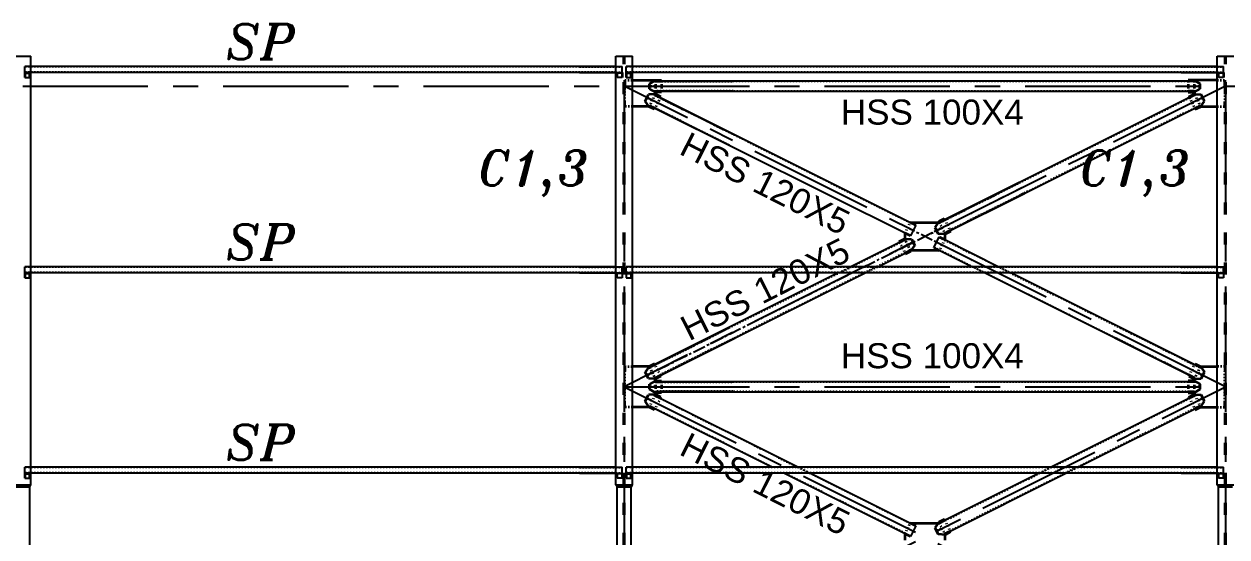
# Model space of a CAD drawing. Header units: inches. Extents: x -15 to 1885144, y -42615 to 866270.
# Drawn here: x 1685010 to 1697010, y -30937 to -25816 of the extents above; entities that cross this region are included whole.
import ezdxf

# ---------------------------------------------------------------- set-up
doc = ezdxf.new("R2010")
doc.units = ezdxf.units.IN
doc.header["$LTSCALE"] = 100
doc.header["$MEASUREMENT"] = 0
for name, pattern in [('CENTER', [2, 1.25, -0.25, 0.25, -0.25]), ('dash line', [30, 12, -18]), ('PHANTOM2', [1.25, 0.625, -0.125, 0.125, -0.125, 0.125, -0.125])]:
    doc.linetypes.add(name, pattern=pattern)
for name, color, linetype in [('axis', 8, 'PHANTOM2'), ('bolt', 1, 'Continuous'), ('bracing', 6, 'Continuous'), ('layout', 7, 'Continuous'), ('purlins', 4, 'Continuous'), ('text', 3, 'Continuous')]:
    doc.layers.add(name, color=color, linetype=linetype)
doc.layers.add('gusset plate', color=1, linetype='Continuous', lineweight=35)
doc.layers.add('weld', color=2, linetype='Continuous', lineweight=35)
doc.styles.get("Standard").update_dxf_attribs({"font": 'arial.ttf'})
doc.styles.add('TEXT-3', font='ITALICT.shx', dxfattribs={"height": 350})
pattern_1 = [(45, (805036.16079, -89278.5283), (-0.088388347648, 0.088388347648), [])]
pattern_2 = [(45, (805036.16079, -87278.5283), (-0.088388347648, 0.088388347648), [])]
pattern_3 = [(45, (811036.16079, -91278.5283), (-0.088388347648, 0.088388347648), [])]
pattern_4 = [(45, (811036.16079, -87278.5283), (-0.088388347648, 0.088388347648), [])]
pattern_5 = [(45, (817036.16079, -87278.5283), (-0.088388347648, 0.088388347648), [])]

# ---------------------------------------------------------------- blocks, each defined once
blk = doc.blocks.new('*U1041')
at = {"layer": 'text', "linetype": 'Continuous', "style": 'TEXT-3'}
for s, p in [('C1,3', (-617, 5050)), ('C1,2', (-617, 407)), ('C1,1', (-617, -5334))]:
    blk.add_text(s, height=350, dxfattribs=at).set_placement(p)
blk = doc.blocks.new('*U1042')
at = {"layer": 'text', "color": 0, "linetype": 'ByBlock', "lineweight": -2, "transparency": 16777216}
for p in [(48000, 0), (54000, 0)]:
    blk.add_blockref('*U1041', p, dxfattribs=at)

msp = doc.modelspace()

# ---------------------------------------------------------------- hatches: boundary and pattern name
at = {"layer": 'bolt', "ltscale": 10}
h = msp.add_hatch(dxfattribs=at)
h.set_pattern_fill('ANSI31', color=256)
h.set_pattern_definition(pattern_2)
h.paths.add_polyline_path([(1685035.789, -26300.118), (1685045.789, -26300.118), (1685045.789, -26305.118), (1685035.789, -26305.118)])
h = msp.add_hatch(dxfattribs=at)
h.set_pattern_fill('ANSI31', color=256)
h.set_pattern_definition(pattern_2)
h.paths.add_polyline_path([(1685035.789, -26300.118), (1685045.789, -26300.118), (1685045.789, -26305.118), (1685035.789, -26305.118)])
h = msp.add_hatch(dxfattribs=at)
h.set_pattern_fill('ANSI31', color=256)
h.set_pattern_definition(pattern_4)
h.paths.add_polyline_path([(1690955.789, -26300.118), (1690945.789, -26300.118), (1690945.789, -26305.118), (1690955.789, -26305.118)])
h = msp.add_hatch(dxfattribs=at)
h.set_pattern_fill('ANSI31', color=256)
h.set_pattern_definition(pattern_4)
h.paths.add_polyline_path([(1690955.789, -26300.118), (1690945.789, -26300.118), (1690945.789, -26305.118), (1690955.789, -26305.118)])
h = msp.add_hatch(dxfattribs=at)
h.set_pattern_fill('ANSI31', color=256)
h.set_pattern_definition(pattern_4)
h.paths.add_polyline_path([(1691035.789, -26300.118), (1691045.789, -26300.118), (1691045.789, -26305.118), (1691035.789, -26305.118)])
h = msp.add_hatch(dxfattribs=at)
h.set_pattern_fill('ANSI31', color=256)
h.set_pattern_definition(pattern_4)
h.paths.add_polyline_path([(1691035.789, -26300.118), (1691045.789, -26300.118), (1691045.789, -26305.118), (1691035.789, -26305.118)])
h = msp.add_hatch(dxfattribs=at)
h.set_pattern_fill('ANSI31', color=256)
h.set_pattern_definition(pattern_5)
h.paths.add_polyline_path([(1696955.789, -26300.118), (1696945.789, -26300.118), (1696945.789, -26305.118), (1696955.789, -26305.118)])
h = msp.add_hatch(dxfattribs=at)
h.set_pattern_fill('ANSI31', color=256)
h.set_pattern_definition(pattern_5)
h.paths.add_polyline_path([(1696955.789, -26300.118), (1696945.789, -26300.118), (1696945.789, -26305.118), (1696955.789, -26305.118)])
h = msp.add_hatch(dxfattribs=at)
h.set_pattern_fill('ANSI31', color=256)
h.set_pattern_definition(pattern_1)
h.paths.add_polyline_path([(1685035.789, -28300.118), (1685045.789, -28300.118), (1685045.789, -28305.118), (1685035.789, -28305.118)])
h = msp.add_hatch(dxfattribs=at)
h.set_pattern_fill('ANSI31', color=256)
h.set_pattern_definition(pattern_1)
h.paths.add_polyline_path([(1685035.789, -28300.118), (1685045.789, -28300.118), (1685045.789, -28305.118), (1685035.789, -28305.118)])
h = msp.add_hatch(dxfattribs=at)
h.set_pattern_fill('ANSI31', color=256)
h.set_pattern_definition([(45, (805036.16079, -91278.5283), (-0.088388347648, 0.088388347648), [])])
h.paths.add_polyline_path([(1685035.789, -30300.118), (1685045.789, -30300.118), (1685045.789, -30305.118), (1685035.789, -30305.118)])
h = msp.add_hatch(dxfattribs=at)
h.set_pattern_fill('ANSI31', color=256)
h.set_pattern_definition(pattern_3)
h.paths.add_polyline_path([(1690955.789, -30300.118), (1690945.789, -30300.118), (1690945.789, -30305.118), (1690955.789, -30305.118)])
h = msp.add_hatch(dxfattribs=at)
h.set_pattern_fill('ANSI31', color=256)
h.set_pattern_definition(pattern_3)
h.paths.add_polyline_path([(1691035.789, -30300.118), (1691045.789, -30300.118), (1691045.789, -30305.118), (1691035.789, -30305.118)])
h = msp.add_hatch(dxfattribs=at)
h.set_pattern_fill('ANSI31', color=256)
h.set_pattern_definition([(45, (817036.16079, -91278.5283), (-0.088388347648, 0.088388347648), [])])
h.paths.add_polyline_path([(1696955.789, -30300.118), (1696945.789, -30300.118), (1696945.789, -30305.118), (1696955.789, -30305.118)])

# ---------------------------------------------------------------- linework, layer by layer
at = {"layer": 'axis', "linetype": 'CENTER', "ltscale": 10}
for p, q in [((1642995.789, -26436.72), (1708595.789, -26436.72)), ((1690995.789, -26436.72), (1690995.789, -39436.72)), ((1690995.789, -26436.72), (1696995.789, -26436.72)), ((1696995.789, -29436.72), (1690995.789, -26436.72)), ((1696995.789, -26436.72), (1690995.789, -29436.72)), ((1696995.789, -26436.72), (1696995.789, -39436.72)), ((1690995.789, -29436.72), (1696995.789, -29436.72)), ((1690995.789, -32436.72), (1696995.789, -29436.72)), ((1690995.789, -29436.72), (1696995.789, -32436.72))]:
    msp.add_line(p, q, dxfattribs=at)
at = {"layer": 'bolt', "ltscale": 10}
for p, q in [((1685035.789, -26305.118), (1685035.789, -26300.118)), ((1685035.789, -26305.118), (1685035.789, -26300.118)), ((1685045.789, -26305.118), (1685045.789, -26300.118)), ((1685045.789, -26305.118), (1685045.789, -26300.118)), ((1690945.789, -26305.118), (1690945.789, -26300.118)), ((1690945.789, -26305.118), (1690945.789, -26300.118)), ((1690955.789, -26305.118), (1690955.789, -26300.118)), ((1690955.789, -26305.118), (1690955.789, -26300.118)), ((1691035.789, -26305.118), (1691035.789, -26300.118)), ((1691035.789, -26305.118), (1691035.789, -26300.118)), ((1691045.789, -26305.118), (1691045.789, -26300.118)), ((1691045.789, -26305.118), (1691045.789, -26300.118)), ((1696945.789, -26305.118), (1696945.789, -26300.118)), ((1696945.789, -26305.118), (1696945.789, -26300.118)), ((1696955.789, -26305.118), (1696955.789, -26300.118)), ((1696955.789, -26305.118), (1696955.789, -26300.118)), ((1685035.789, -28305.118), (1685035.789, -28300.118)), ((1685035.789, -28305.118), (1685035.789, -28300.118)), ((1685045.789, -28305.118), (1685045.789, -28300.118)), ((1685045.789, -28305.118), (1685045.789, -28300.118)), ((1685035.789, -30305.118), (1685035.789, -30300.118)), ((1685045.789, -30305.118), (1685045.789, -30300.118)), ((1690945.789, -30305.118), (1690945.789, -30300.118)), ((1690955.789, -30305.118), (1690955.789, -30300.118)), ((1691035.789, -30305.118), (1691035.789, -30300.118)), ((1691045.789, -30305.118), (1691045.789, -30300.118)), ((1696945.789, -30305.118), (1696945.789, -30300.118)), ((1696955.789, -30305.118), (1696955.789, -30300.118))]:
    msp.add_line(p, q, dxfattribs=at)
for centre in [(1691264.439, -26436.72), (1691294.439, -26436.72), (1696697.139, -26436.72), (1696727.139, -26436.72), (1691236.537, -26557.094), (1691263.369, -26570.511), (1696728.208, -26570.511), (1696755.041, -26557.094), (1694126.537, -27871.347), (1694153.369, -27857.93), (1693838.208, -28015.511), (1693865.041, -28002.094), (1691236.537, -29316.347), (1691263.369, -29302.93), (1696728.208, -29302.93), (1696755.041, -29316.347), (1691264.439, -29436.72), (1691294.439, -29436.72), (1696697.139, -29436.72), (1696727.139, -29436.72), (1691236.537, -29557.094), (1691263.369, -29570.511), (1696728.208, -29570.511), (1696755.041, -29557.094), (1694126.537, -30871.347), (1694153.369, -30857.93)]:
    msp.add_circle(centre, 5, dxfattribs=at)
at = {"layer": 'bracing', "ltscale": 10}
for p, q in [((1691309.439, -26386.72), (1692085.051, -26386.72)), ((1696682.139, -26386.72), (1691369.439, -26386.72)), ((1692085.051, -26486.72), (1691309.439, -26486.72)), ((1691369.439, -26486.72), (1696682.139, -26486.72)), ((1692047.412, -27029.614), (1691249.953, -26630.884)), ((1691303.619, -26523.553), (1692101.077, -26922.283)), ((1691357.284, -26550.386), (1693905.29, -27824.389)), ((1696687.959, -26523.553), (1694193.619, -27770.724)), ((1694247.284, -27878.055), (1696741.625, -26630.884)), ((1693851.625, -27931.72), (1691303.619, -26657.717)), ((1694937.412, -27398.827), (1694139.953, -27797.556)), ((1694193.619, -27904.888), (1694991.077, -27506.158)), ((1693905.29, -27824.389), (1693851.625, -27931.72)), ((1694086.287, -28049.052), (1694139.953, -27941.72)), ((1693744.294, -27995.386), (1693250.83, -28242.118)), ((1694472.42, -28242.118), (1694139.953, -28075.884)), ((1694193.619, -27968.553), (1694740.748, -28242.118)), ((1693519.158, -28242.118), (1693797.959, -28102.717)), ((1693138.83, -28298.118), (1691303.619, -29215.724)), ((1691357.284, -29323.055), (1693407.158, -28298.118)), ((1696634.294, -29323.055), (1694584.42, -28298.118)), ((1694852.748, -28298.118), (1696687.959, -29215.724)), ((1692047.412, -28843.827), (1691249.953, -29242.556)), ((1695944.166, -28843.827), (1696741.625, -29242.556)), ((1691303.619, -29349.888), (1692101.077, -28951.158)), ((1696687.959, -29349.888), (1695890.5, -28951.158)), ((1691309.439, -29386.72), (1692085.051, -29386.72)), ((1696682.139, -29386.72), (1691369.439, -29386.72)), ((1692085.051, -29486.72), (1691309.439, -29486.72)), ((1691369.439, -29486.72), (1696682.139, -29486.72)), ((1692468.42, -30240.118), (1691249.953, -29630.884)), ((1691303.619, -29523.553), (1692736.748, -30240.118)), ((1696687.959, -29523.553), (1695254.83, -30240.118)), ((1695523.158, -30240.118), (1696741.625, -29630.884)), ((1693851.625, -30931.72), (1692588.42, -30300.118)), ((1692856.748, -30300.118), (1693905.29, -30824.389)), ((1695134.83, -30300.118), (1694139.953, -30797.556)), ((1694193.619, -30904.888), (1695403.158, -30300.118)), ((1693905.29, -30824.389), (1693851.625, -30931.72))]:
    msp.add_line(p, q, dxfattribs=at)
at = {"layer": 'bracing', "linetype": 'dash line', "ltscale": 0.01}
for p, q in [((1691309.439, -26390.72), (1692085.051, -26390.72)), ((1696682.139, -26390.72), (1691369.439, -26390.72)), ((1692085.051, -26482.72), (1691309.439, -26482.72)), ((1691369.439, -26482.72), (1696682.139, -26482.72)), ((1691252.189, -26626.412), (1692049.648, -27025.142)), ((1691301.383, -26528.025), (1692098.841, -26926.755)), ((1693903.054, -27828.861), (1691355.048, -26554.858)), ((1696690.195, -26528.025), (1694195.855, -27775.196)), ((1696739.389, -26626.412), (1694245.048, -27873.583)), ((1694142.189, -27802.028), (1694939.648, -27403.299)), ((1694191.383, -27900.415), (1694988.841, -27501.686)), ((1694139.953, -27797.556), (1694193.619, -27904.888)), ((1694137.717, -27946.193), (1694729.568, -28242.118)), ((1693800.195, -27973.025), (1693262.01, -28242.118)), ((1693849.389, -28071.412), (1693507.978, -28242.118)), ((1693851.625, -28075.884), (1693797.959, -27968.553)), ((1694088.523, -28044.58), (1694483.6, -28242.118)), ((1693150.01, -28298.118), (1691305.855, -29220.196)), ((1693395.978, -28298.118), (1691355.048, -29318.583)), ((1693138.83, -28298.118), (1693250.83, -28242.118)), ((1693150.01, -28298.118), (1693262.01, -28242.118)), ((1693507.978, -28242.118), (1693391.978, -28300.118)), ((1693407.158, -28298.118), (1693519.158, -28242.118)), ((1694584.42, -28298.118), (1694472.42, -28242.118)), ((1694483.6, -28242.118), (1694595.6, -28298.118)), ((1694595.6, -28298.118), (1696636.53, -29318.583)), ((1694841.568, -28298.118), (1694729.568, -28242.118)), ((1694740.748, -28242.118), (1694852.748, -28298.118)), ((1694841.568, -28298.118), (1696685.723, -29220.196)), ((1691252.189, -29247.028), (1692049.648, -28848.299)), ((1696739.389, -29247.028), (1695941.93, -28848.299)), ((1691301.383, -29345.415), (1692098.841, -28946.686)), ((1696690.195, -29345.415), (1695892.736, -28946.686)), ((1691309.439, -29390.72), (1692085.051, -29390.72)), ((1696682.139, -29390.72), (1691369.439, -29390.72)), ((1692085.051, -29482.72), (1691309.439, -29482.72)), ((1691369.439, -29482.72), (1696682.139, -29482.72)), ((1691252.189, -29626.412), (1692479.6, -30240.118)), ((1691301.383, -29528.025), (1692725.568, -30240.118)), ((1696690.195, -29528.025), (1695266.01, -30240.118)), ((1696739.389, -29626.412), (1695511.978, -30240.118)), ((1695403.158, -30300.118), (1695527.657, -30237.868)), ((1693853.861, -30927.248), (1692599.6, -30300.118)), ((1692845.568, -30300.118), (1692725.568, -30240.118)), ((1692845.568, -30300.118), (1692725.568, -30240.118)), ((1692856.748, -30300.118), (1692736.748, -30240.118)), ((1692856.748, -30300.118), (1692736.748, -30240.118)), ((1693903.054, -30828.861), (1692845.568, -30300.118)), ((1694142.189, -30802.028), (1695146.01, -30300.118)), ((1694191.383, -30900.415), (1695391.978, -30300.118)), ((1695134.83, -30298.118), (1695254.83, -30240.118)), ((1695146.01, -30300.118), (1695266.01, -30240.118)), ((1695267.994, -30298.118), (1695384.994, -30242.118)), ((1695391.978, -30300.118), (1695511.978, -30240.118)), ((1694139.953, -30797.556), (1694193.619, -30904.888))]:
    msp.add_line(p, q, dxfattribs=at)
at = {"layer": 'bracing', "linetype": 'CENTER'}
for p, q in [((1694964.245, -27452.493), (1693939.454, -27964.888)), ((1693384.994, -28242.118), (1694149.271, -27859.979)), ((1694606.584, -28242.118), (1693842.307, -27859.979)), ((1691330.451, -29269.389), (1693272.994, -28298.118))]:
    msp.add_line(p, q, dxfattribs=at)
at = {"layer": 'gusset plate', "ltscale": 10}
for p, q in [((1691003.289, -26440.47), (1691003.289, -26376.72)), ((1691078.289, -26376.72), (1691309.439, -26376.72)), ((1691309.439, -26376.72), (1691249.439, -26411.361)), ((1691309.439, -26386.72), (1691309.439, -26376.72)), ((1691309.439, -26376.72), (1691369.439, -26376.72)), ((1691369.439, -26376.72), (1691369.439, -26386.72)), ((1696682.139, -26376.72), (1696622.139, -26376.72)), ((1696622.139, -26376.72), (1696622.139, -26386.72)), ((1696682.139, -26386.72), (1696682.139, -26376.72)), ((1696913.289, -26376.72), (1696682.139, -26376.72)), ((1696682.139, -26376.72), (1696742.139, -26411.361)), ((1696988.289, -26440.47), (1696988.289, -26376.72)), ((1691204.733, -26587.376), (1691239.314, -26518.213)), ((1691308.091, -26514.609), (1691239.314, -26518.213)), ((1691249.439, -26462.079), (1691249.439, -26411.361)), ((1691309.439, -26496.72), (1691249.439, -26462.079)), ((1691309.439, -26486.72), (1691303.619, -26523.553)), ((1691361.756, -26541.442), (1691308.091, -26514.609)), ((1691369.439, -26496.72), (1691309.439, -26496.72)), ((1691369.439, -26486.72), (1691369.439, -26496.72)), ((1696622.139, -26486.72), (1696622.139, -26496.72)), ((1696622.139, -26496.72), (1696682.139, -26496.72)), ((1696629.821, -26541.442), (1696683.487, -26514.609)), ((1696682.139, -26496.72), (1696742.139, -26462.079)), ((1696682.139, -26486.72), (1696687.959, -26523.553)), ((1696683.487, -26514.609), (1696752.264, -26518.213)), ((1696742.139, -26462.079), (1696742.139, -26411.361)), ((1696786.845, -26587.376), (1696752.264, -26518.213)), ((1691245.481, -26639.829), (1691078.289, -26639.829)), ((1691244.405, -26641.98), (1691204.733, -26587.376)), ((1691249.953, -26630.884), (1691245.481, -26639.829)), ((1691357.284, -26550.386), (1691361.756, -26541.442)), ((1696634.294, -26550.386), (1696629.821, -26541.442)), ((1696741.625, -26630.884), (1696746.097, -26639.829)), ((1696746.097, -26639.829), (1696913.289, -26639.829)), ((1696747.173, -26641.98), (1696786.845, -26587.376)), ((1691299.146, -26666.662), (1691244.405, -26641.98)), ((1691303.619, -26657.717), (1691299.146, -26666.662)), ((1696687.959, -26657.717), (1696692.431, -26666.662)), ((1696692.431, -26666.662), (1696747.173, -26641.98)), ((1693851.625, -27797.556), (1694139.953, -27797.556)), ((1694135.481, -27788.612), (1694097.037, -27845.888)), ((1694189.146, -27761.779), (1694135.481, -27788.612)), ((1694193.619, -27770.724), (1694189.146, -27761.779)), ((1693739.821, -27986.442), (1693793.487, -27959.609)), ((1693793.487, -27959.609), (1693862.374, -27963.219)), ((1693797.959, -27968.553), (1693797.959, -27904.888)), ((1694097.037, -27845.888), (1694129.204, -27910.222)), ((1694198.091, -27913.832), (1694129.204, -27910.222)), ((1694193.619, -27904.888), (1694193.619, -27968.553)), ((1694251.756, -27886.999), (1694198.091, -27913.832)), ((1694247.284, -27878.055), (1694251.756, -27886.999)), ((1693744.294, -27995.386), (1693739.821, -27986.442)), ((1694139.953, -28075.884), (1693851.625, -28075.884)), ((1693856.097, -28084.829), (1693894.541, -28027.553)), ((1693862.374, -27963.219), (1693894.541, -28027.553)), ((1693797.959, -28102.717), (1693802.431, -28111.662)), ((1693802.431, -28111.662), (1693856.097, -28084.829)), ((1691245.481, -29233.612), (1691078.289, -29233.612)), ((1691245.481, -29233.612), (1691207.037, -29290.888)), ((1691299.146, -29206.779), (1691245.481, -29233.612)), ((1691249.953, -29242.556), (1691245.481, -29233.612)), ((1691303.619, -29215.724), (1691299.146, -29206.779)), ((1696687.959, -29215.724), (1696692.431, -29206.779)), ((1696692.431, -29206.779), (1696746.097, -29233.612)), ((1696741.625, -29242.556), (1696746.097, -29233.612)), ((1696746.097, -29233.612), (1696913.289, -29233.612)), ((1696746.097, -29233.612), (1696784.541, -29290.888)), ((1691239.204, -29355.222), (1691207.037, -29290.888)), ((1691308.091, -29358.832), (1691239.204, -29355.222)), ((1691309.439, -29376.72), (1691249.439, -29411.361)), ((1691309.439, -29386.72), (1691303.619, -29349.888)), ((1691361.756, -29331.999), (1691308.091, -29358.832)), ((1691309.439, -29376.72), (1691369.439, -29376.72)), ((1691357.284, -29323.055), (1691361.756, -29331.999)), ((1691369.439, -29376.72), (1691369.439, -29386.72)), ((1696682.139, -29376.72), (1696622.139, -29376.72)), ((1696622.139, -29376.72), (1696622.139, -29386.72)), ((1696634.294, -29323.055), (1696629.821, -29331.999)), ((1696629.821, -29331.999), (1696683.487, -29358.832)), ((1696682.139, -29386.72), (1696687.959, -29349.888)), ((1696682.139, -29376.72), (1696742.139, -29411.361)), ((1696683.487, -29358.832), (1696752.374, -29355.222)), ((1696752.374, -29355.222), (1696784.541, -29290.888)), ((1691003.289, -29432.97), (1691003.289, -29440.47)), ((1691207.037, -29582.553), (1691239.204, -29518.219)), ((1691308.091, -29514.609), (1691239.204, -29518.219)), ((1691249.439, -29462.079), (1691249.439, -29411.361)), ((1691309.439, -29496.72), (1691249.439, -29462.079)), ((1691309.439, -29486.72), (1691303.619, -29523.553)), ((1691361.756, -29541.442), (1691308.091, -29514.609)), ((1691369.439, -29496.72), (1691309.439, -29496.72)), ((1691369.439, -29486.72), (1691369.439, -29496.72)), ((1696622.139, -29486.72), (1696622.139, -29496.72)), ((1696622.139, -29496.72), (1696682.139, -29496.72)), ((1696629.821, -29541.442), (1696683.487, -29514.609)), ((1696682.139, -29496.72), (1696742.139, -29462.079)), ((1696682.139, -29486.72), (1696687.959, -29523.553)), ((1696683.487, -29514.609), (1696752.374, -29518.219)), ((1696742.139, -29462.079), (1696742.139, -29411.361)), ((1696784.541, -29582.553), (1696752.374, -29518.219)), ((1696988.289, -29432.97), (1696988.289, -29440.47)), ((1691245.481, -29639.829), (1691078.289, -29639.829)), ((1691245.481, -29639.829), (1691207.037, -29582.553)), ((1691249.953, -29630.884), (1691245.481, -29639.829)), ((1691299.146, -29666.662), (1691245.481, -29639.829)), ((1691357.284, -29550.386), (1691361.756, -29541.442)), ((1696634.294, -29550.386), (1696629.821, -29541.442)), ((1696692.431, -29666.662), (1696746.097, -29639.829)), ((1696741.625, -29630.884), (1696746.097, -29639.829)), ((1696746.097, -29639.829), (1696784.541, -29582.553)), ((1696746.097, -29639.829), (1696913.289, -29639.829)), ((1691303.619, -29657.717), (1691299.146, -29666.662)), ((1696687.959, -29657.717), (1696692.431, -29666.662)), ((1693851.625, -30797.556), (1694139.953, -30797.556)), ((1694135.481, -30788.612), (1694097.037, -30845.888)), ((1694189.146, -30761.779), (1694135.481, -30788.612)), ((1694193.619, -30770.724), (1694189.146, -30761.779)), ((1693797.959, -30968.553), (1693797.959, -30904.888)), ((1694097.037, -30845.888), (1694129.204, -30910.222)), ((1694198.091, -30913.832), (1694129.204, -30910.222)), ((1694193.619, -30904.888), (1694193.619, -30968.553)), ((1694251.756, -30886.999), (1694198.091, -30913.832)), ((1694247.284, -30878.055), (1694251.756, -30886.999))]:
    msp.add_line(p, q, dxfattribs=at)
at = {"layer": 'gusset plate', "linetype": 'dash line', "ltscale": 0.01}
for p, q in [((1691003.289, -26376.72), (1691078.289, -26376.72)), ((1691309.439, -26386.72), (1691309.439, -26486.72)), ((1691369.439, -26386.72), (1691369.439, -26486.72)), ((1696622.139, -26386.72), (1696622.139, -26486.72)), ((1696682.139, -26386.72), (1696682.139, -26486.72)), ((1696913.289, -26376.72), (1696988.289, -26376.72)), ((1691003.289, -26589.829), (1691003.289, -26426.72)), ((1696988.289, -26440.47), (1696988.289, -26589.829)), ((1691078.289, -26639.829), (1691003.289, -26639.829)), ((1691303.619, -26523.553), (1691249.953, -26630.884)), ((1691357.284, -26550.386), (1691303.619, -26657.717)), ((1696634.294, -26550.386), (1696687.959, -26657.717)), ((1696687.959, -26523.553), (1696741.625, -26630.884)), ((1696913.289, -26639.829), (1696988.289, -26639.829)), ((1693797.959, -27904.888), (1693851.625, -27797.556)), ((1694139.953, -27797.556), (1694193.619, -27904.888)), ((1694193.619, -27770.724), (1694247.284, -27878.055)), ((1693744.294, -27995.386), (1693797.959, -28102.717)), ((1693851.625, -28075.884), (1693797.959, -27968.553)), ((1694193.619, -27968.553), (1694139.953, -28075.884)), ((1691003.289, -29233.612), (1691078.289, -29233.612)), ((1691249.953, -29242.556), (1691303.619, -29349.888)), ((1691357.284, -29323.055), (1691303.619, -29215.724)), ((1696634.294, -29323.055), (1696687.959, -29215.724)), ((1696741.625, -29242.556), (1696687.959, -29349.888)), ((1696988.289, -29233.612), (1696913.289, -29233.612)), ((1691003.289, -29589.829), (1691003.289, -29283.612)), ((1691309.439, -29386.72), (1691309.439, -29486.72)), ((1691369.439, -29386.72), (1691369.439, -29486.72)), ((1696622.139, -29386.72), (1696622.139, -29486.72)), ((1696682.139, -29386.72), (1696682.139, -29486.72)), ((1696988.289, -29589.829), (1696988.289, -29283.612)), ((1691078.289, -29639.829), (1691003.289, -29639.829)), ((1691303.619, -29523.553), (1691249.953, -29630.884)), ((1691357.284, -29550.386), (1691303.619, -29657.717)), ((1696634.294, -29550.386), (1696687.959, -29657.717)), ((1696687.959, -29523.553), (1696741.625, -29630.884)), ((1696913.289, -29639.829), (1696988.289, -29639.829)), ((1693797.959, -30904.888), (1693851.625, -30797.556)), ((1694139.953, -30797.556), (1694193.619, -30904.888)), ((1694193.619, -30770.724), (1694247.284, -30878.055))]:
    msp.add_line(p, q, dxfattribs=at)
at = {"layer": 'layout', "ltscale": 0.01}
for p, q in [((1684913.289, -26136.72), (1685078.289, -26136.72)), ((1685078.289, -30415.07), (1685078.289, -26136.72)), ((1690913.289, -30415.07), (1690913.289, -26136.72)), ((1690913.289, -26136.72), (1691078.289, -26136.72)), ((1691078.289, -30415.07), (1691078.289, -26136.72)), ((1696913.289, -30415.07), (1696913.289, -26136.72)), ((1696913.289, -26136.72), (1697078.289, -26136.72)), ((1684913.289, -30415.07), (1685078.289, -30415.07)), ((1684925.789, -30436.72), (1685065.789, -30436.72)), ((1684925.789, -30436.72), (1685065.789, -30436.72)), ((1685065.789, -30436.72), (1685078.289, -30415.07)), ((1685065.789, -35350.118), (1685065.789, -30436.72)), ((1690925.789, -30436.72), (1690913.289, -30415.07)), ((1690913.289, -30415.07), (1691078.289, -30415.07)), ((1690925.789, -35350.118), (1690925.789, -30436.72)), ((1690925.789, -30436.72), (1691065.789, -30436.72)), ((1690925.789, -30436.72), (1691065.789, -30436.72)), ((1691065.789, -30436.72), (1691078.289, -30415.07)), ((1691065.789, -35350.118), (1691065.789, -30436.72)), ((1696925.789, -30436.72), (1696913.289, -30415.07)), ((1696913.289, -30415.07), (1697078.289, -30415.07)), ((1696925.789, -35350.118), (1696925.789, -30436.72)), ((1696925.789, -30436.72), (1697065.789, -30436.72)), ((1696925.789, -30436.72), (1697065.789, -30436.72))]:
    msp.add_line(p, q, dxfattribs=at)
at = {"layer": 'layout', "linetype": 'dash line', "ltscale": 0.1}
for p, q in [((1690988.289, -39416.72), (1690988.289, -26136.72)), ((1691003.289, -39416.72), (1691003.289, -26136.72)), ((1696988.289, -39416.72), (1696988.289, -26136.72)), ((1697003.289, -39416.72), (1697003.289, -26136.72))]:
    msp.add_line(p, q, dxfattribs=at)
at = {"layer": 'purlins', "ltscale": 10}
for p, q in [((1690913.289, -26240.118), (1685015.789, -26240.118)), ((1685015.789, -26300.118), (1685015.789, -26240.118)), ((1690913.289, -26240.118), (1685015.789, -26240.118)), ((1685015.789, -26300.118), (1685015.789, -26240.118)), ((1690551.836, -26240.118), (1690975.789, -26240.118)), ((1690551.836, -26240.118), (1690975.789, -26240.118)), ((1690975.789, -26300.118), (1690975.789, -26240.118)), ((1690975.789, -26300.118), (1690975.789, -26240.118)), ((1696913.289, -26240.118), (1691015.789, -26240.118)), ((1691015.789, -26300.118), (1691015.789, -26240.118)), ((1696913.289, -26240.118), (1691015.789, -26240.118)), ((1691015.789, -26300.118), (1691015.789, -26240.118)), ((1696551.836, -26240.118), (1696975.789, -26240.118)), ((1696551.836, -26240.118), (1696975.789, -26240.118)), ((1696975.789, -26300.118), (1696975.789, -26240.118)), ((1696975.789, -26300.118), (1696975.789, -26240.118)), ((1690913.289, -26300.118), (1685015.789, -26300.118)), ((1685065.789, -26300.118), (1685015.789, -26300.118)), ((1685015.789, -26300.118), (1685015.789, -26305.118)), ((1690913.289, -26300.118), (1685015.789, -26300.118)), ((1685065.789, -26300.118), (1685015.789, -26300.118)), ((1685015.789, -26300.118), (1685015.789, -26305.118)), ((1685015.789, -26305.118), (1685065.789, -26305.118)), ((1685015.789, -26305.118), (1685015.789, -26350.118)), ((1685015.789, -26305.118), (1685065.789, -26305.118)), ((1685015.789, -26305.118), (1685015.789, -26350.118)), ((1685015.789, -26350.118), (1685065.789, -26350.118)), ((1685015.789, -26350.118), (1685065.789, -26350.118)), ((1685065.789, -26305.118), (1685065.789, -26300.118)), ((1685065.789, -26305.118), (1685065.789, -26300.118)), ((1685065.789, -26350.118), (1685065.789, -26305.118)), ((1685065.789, -26350.118), (1685065.789, -26305.118)), ((1690551.836, -26300.118), (1690975.789, -26300.118)), ((1690551.836, -26300.118), (1690975.789, -26300.118)), ((1690925.789, -26300.118), (1690975.789, -26300.118)), ((1690925.789, -26305.118), (1690925.789, -26300.118)), ((1690925.789, -26300.118), (1690975.789, -26300.118)), ((1690925.789, -26305.118), (1690925.789, -26300.118)), ((1690975.789, -26305.118), (1690925.789, -26305.118)), ((1690925.789, -26350.118), (1690925.789, -26305.118)), ((1690975.789, -26305.118), (1690925.789, -26305.118)), ((1690925.789, -26350.118), (1690925.789, -26305.118)), ((1690975.789, -26350.118), (1690925.789, -26350.118)), ((1690975.789, -26350.118), (1690925.789, -26350.118)), ((1690975.789, -26300.118), (1690975.789, -26305.118)), ((1690975.789, -26300.118), (1690975.789, -26305.118)), ((1690975.789, -26305.118), (1690975.789, -26350.118)), ((1690975.789, -26305.118), (1690975.789, -26350.118)), ((1696913.289, -26300.118), (1691015.789, -26300.118)), ((1691065.789, -26300.118), (1691015.789, -26300.118)), ((1691015.789, -26300.118), (1691015.789, -26305.118)), ((1696913.289, -26300.118), (1691015.789, -26300.118)), ((1691065.789, -26300.118), (1691015.789, -26300.118)), ((1691015.789, -26300.118), (1691015.789, -26305.118)), ((1691015.789, -26305.118), (1691065.789, -26305.118)), ((1691015.789, -26305.118), (1691015.789, -26350.118)), ((1691015.789, -26305.118), (1691065.789, -26305.118)), ((1691015.789, -26305.118), (1691015.789, -26350.118)), ((1691015.789, -26350.118), (1691065.789, -26350.118)), ((1691015.789, -26350.118), (1691065.789, -26350.118)), ((1691065.789, -26305.118), (1691065.789, -26300.118)), ((1691065.789, -26305.118), (1691065.789, -26300.118)), ((1691065.789, -26350.118), (1691065.789, -26305.118)), ((1691065.789, -26350.118), (1691065.789, -26305.118)), ((1696551.836, -26300.118), (1696975.789, -26300.118)), ((1696551.836, -26300.118), (1696975.789, -26300.118)), ((1696925.789, -26300.118), (1696975.789, -26300.118)), ((1696925.789, -26305.118), (1696925.789, -26300.118)), ((1696925.789, -26300.118), (1696975.789, -26300.118)), ((1696925.789, -26305.118), (1696925.789, -26300.118)), ((1696975.789, -26305.118), (1696925.789, -26305.118)), ((1696925.789, -26350.118), (1696925.789, -26305.118)), ((1696975.789, -26305.118), (1696925.789, -26305.118)), ((1696925.789, -26350.118), (1696925.789, -26305.118)), ((1696975.789, -26350.118), (1696925.789, -26350.118)), ((1696975.789, -26350.118), (1696925.789, -26350.118)), ((1696975.789, -26300.118), (1696975.789, -26305.118)), ((1696975.789, -26300.118), (1696975.789, -26305.118)), ((1696975.789, -26305.118), (1696975.789, -26350.118)), ((1696975.789, -26305.118), (1696975.789, -26350.118)), ((1690913.289, -28240.118), (1685015.789, -28240.118)), ((1685015.789, -28300.118), (1685015.789, -28240.118)), ((1690913.289, -28240.118), (1685015.789, -28240.118)), ((1685015.789, -28300.118), (1685015.789, -28240.118)), ((1690913.289, -28300.118), (1685015.789, -28300.118)), ((1685065.789, -28300.118), (1685015.789, -28300.118)), ((1685015.789, -28300.118), (1685015.789, -28305.118)), ((1690913.289, -28300.118), (1685015.789, -28300.118)), ((1685065.789, -28300.118), (1685015.789, -28300.118)), ((1685015.789, -28300.118), (1685015.789, -28305.118)), ((1685015.789, -28305.118), (1685065.789, -28305.118)), ((1685015.789, -28305.118), (1685015.789, -28350.118)), ((1685015.789, -28305.118), (1685065.789, -28305.118)), ((1685015.789, -28305.118), (1685015.789, -28350.118)), ((1685065.789, -28305.118), (1685065.789, -28300.118)), ((1685065.789, -28305.118), (1685065.789, -28300.118)), ((1685065.789, -28350.118), (1685065.789, -28305.118)), ((1685065.789, -28350.118), (1685065.789, -28305.118)), ((1690551.836, -28240.118), (1690975.789, -28240.118)), ((1690551.836, -28240.118), (1690975.789, -28240.118)), ((1690551.836, -28300.118), (1690975.789, -28300.118)), ((1690551.836, -28300.118), (1690975.789, -28300.118)), ((1690925.789, -28300.118), (1690975.789, -28300.118)), ((1690925.789, -28305.118), (1690925.789, -28300.118)), ((1690925.789, -28300.118), (1690975.789, -28300.118)), ((1690925.789, -28305.118), (1690925.789, -28300.118)), ((1690975.789, -28305.118), (1690925.789, -28305.118)), ((1690925.789, -28350.118), (1690925.789, -28305.118)), ((1690975.789, -28305.118), (1690925.789, -28305.118)), ((1690925.789, -28350.118), (1690925.789, -28305.118)), ((1690975.789, -28300.118), (1690975.789, -28240.118)), ((1690975.789, -28300.118), (1690975.789, -28240.118)), ((1690975.789, -28300.118), (1690975.789, -28305.118)), ((1690975.789, -28300.118), (1690975.789, -28305.118)), ((1690975.789, -28305.118), (1690975.789, -28350.118)), ((1690975.789, -28305.118), (1690975.789, -28350.118)), ((1696913.289, -28240.118), (1691015.789, -28240.118)), ((1691015.789, -28300.118), (1691015.789, -28240.118)), ((1696913.289, -28240.118), (1691015.789, -28240.118)), ((1691015.789, -28300.118), (1691015.789, -28240.118)), ((1696913.289, -28300.118), (1691015.789, -28300.118)), ((1691065.789, -28300.118), (1691015.789, -28300.118)), ((1691015.789, -28300.118), (1691015.789, -28305.118)), ((1696913.289, -28300.118), (1691015.789, -28300.118)), ((1691065.789, -28300.118), (1691015.789, -28300.118)), ((1691015.789, -28300.118), (1691015.789, -28305.118)), ((1691015.789, -28305.118), (1691065.789, -28305.118)), ((1691015.789, -28305.118), (1691015.789, -28350.118)), ((1691015.789, -28305.118), (1691065.789, -28305.118)), ((1691015.789, -28305.118), (1691015.789, -28350.118)), ((1691065.789, -28305.118), (1691065.789, -28300.118)), ((1691065.789, -28305.118), (1691065.789, -28300.118)), ((1691065.789, -28350.118), (1691065.789, -28305.118)), ((1691065.789, -28350.118), (1691065.789, -28305.118)), ((1696551.836, -28240.118), (1696975.789, -28240.118)), ((1696551.836, -28240.118), (1696975.789, -28240.118)), ((1696551.836, -28300.118), (1696975.789, -28300.118)), ((1696551.836, -28300.118), (1696975.789, -28300.118)), ((1696925.789, -28300.118), (1696975.789, -28300.118)), ((1696925.789, -28305.118), (1696925.789, -28300.118)), ((1696925.789, -28300.118), (1696975.789, -28300.118)), ((1696925.789, -28305.118), (1696925.789, -28300.118)), ((1696975.789, -28305.118), (1696925.789, -28305.118)), ((1696925.789, -28350.118), (1696925.789, -28305.118)), ((1696975.789, -28305.118), (1696925.789, -28305.118)), ((1696925.789, -28350.118), (1696925.789, -28305.118)), ((1696975.789, -28300.118), (1696975.789, -28240.118)), ((1696975.789, -28300.118), (1696975.789, -28240.118)), ((1696975.789, -28300.118), (1696975.789, -28305.118)), ((1696975.789, -28300.118), (1696975.789, -28305.118)), ((1696975.789, -28305.118), (1696975.789, -28350.118)), ((1696975.789, -28305.118), (1696975.789, -28350.118)), ((1685015.789, -28350.118), (1685065.789, -28350.118)), ((1685015.789, -28350.118), (1685065.789, -28350.118)), ((1690975.789, -28350.118), (1690925.789, -28350.118)), ((1690975.789, -28350.118), (1690925.789, -28350.118)), ((1691015.789, -28350.118), (1691065.789, -28350.118)), ((1691015.789, -28350.118), (1691065.789, -28350.118)), ((1696975.789, -28350.118), (1696925.789, -28350.118)), ((1696975.789, -28350.118), (1696925.789, -28350.118)), ((1690913.289, -30240.118), (1685015.789, -30240.118)), ((1685015.789, -30300.118), (1685015.789, -30240.118)), ((1690913.289, -30300.118), (1685015.789, -30300.118)), ((1685065.789, -30300.118), (1685015.789, -30300.118)), ((1685015.789, -30300.118), (1685015.789, -30305.118)), ((1685015.789, -30305.118), (1685065.789, -30305.118)), ((1685015.789, -30305.118), (1685015.789, -30350.118)), ((1685015.789, -30350.118), (1685065.789, -30350.118)), ((1685065.789, -30305.118), (1685065.789, -30300.118)), ((1685065.789, -30350.118), (1685065.789, -30305.118)), ((1690551.836, -30240.118), (1690975.789, -30240.118)), ((1690551.836, -30300.118), (1690975.789, -30300.118)), ((1690925.789, -30300.118), (1690975.789, -30300.118)), ((1690925.789, -30305.118), (1690925.789, -30300.118)), ((1690975.789, -30305.118), (1690925.789, -30305.118)), ((1690925.789, -30350.118), (1690925.789, -30305.118)), ((1690975.789, -30350.118), (1690925.789, -30350.118)), ((1690975.789, -30300.118), (1690975.789, -30240.118)), ((1690975.789, -30300.118), (1690975.789, -30305.118)), ((1690975.789, -30305.118), (1690975.789, -30350.118)), ((1696913.289, -30240.118), (1691015.789, -30240.118)), ((1691015.789, -30300.118), (1691015.789, -30240.118)), ((1696913.289, -30300.118), (1691015.789, -30300.118)), ((1691065.789, -30300.118), (1691015.789, -30300.118)), ((1691015.789, -30300.118), (1691015.789, -30305.118)), ((1691015.789, -30305.118), (1691065.789, -30305.118)), ((1691015.789, -30305.118), (1691015.789, -30350.118)), ((1691015.789, -30350.118), (1691065.789, -30350.118)), ((1691065.789, -30305.118), (1691065.789, -30300.118)), ((1691065.789, -30350.118), (1691065.789, -30305.118)), ((1696551.836, -30240.118), (1696975.789, -30240.118)), ((1696551.836, -30300.118), (1696975.789, -30300.118)), ((1696925.789, -30300.118), (1696975.789, -30300.118)), ((1696925.789, -30305.118), (1696925.789, -30300.118)), ((1696975.789, -30305.118), (1696925.789, -30305.118)), ((1696925.789, -30350.118), (1696925.789, -30305.118)), ((1696975.789, -30350.118), (1696925.789, -30350.118)), ((1696975.789, -30300.118), (1696975.789, -30240.118)), ((1696975.789, -30300.118), (1696975.789, -30305.118)), ((1696975.789, -30305.118), (1696975.789, -30350.118))]:
    msp.add_line(p, q, dxfattribs=at)
at = {"layer": 'purlins', "linetype": 'dash line', "ltscale": 0.01}
for p, q in [((1690913.289, -26242.118), (1685015.789, -26242.118)), ((1690913.289, -26242.118), (1685015.789, -26242.118)), ((1690551.836, -26242.118), (1690975.789, -26242.118)), ((1690551.836, -26242.118), (1690975.789, -26242.118)), ((1696913.289, -26242.118), (1691015.789, -26242.118)), ((1696913.289, -26242.118), (1691015.789, -26242.118)), ((1696551.836, -26242.118), (1696975.789, -26242.118)), ((1696551.836, -26242.118), (1696975.789, -26242.118)), ((1690913.289, -26298.118), (1685015.789, -26298.118)), ((1690913.289, -26298.118), (1685015.789, -26298.118)), ((1690551.836, -26298.118), (1690975.789, -26298.118)), ((1690551.836, -26298.118), (1690975.789, -26298.118)), ((1696913.289, -26298.118), (1691015.789, -26298.118)), ((1696913.289, -26298.118), (1691015.789, -26298.118)), ((1696551.836, -26298.118), (1696975.789, -26298.118)), ((1696551.836, -26298.118), (1696975.789, -26298.118)), ((1690913.289, -28242.118), (1685015.789, -28242.118)), ((1690913.289, -28242.118), (1685015.789, -28242.118)), ((1690913.289, -28298.118), (1685015.789, -28298.118)), ((1690913.289, -28298.118), (1685015.789, -28298.118)), ((1690551.836, -28242.118), (1690975.789, -28242.118)), ((1690551.836, -28242.118), (1690975.789, -28242.118)), ((1690551.836, -28298.118), (1690975.789, -28298.118)), ((1690551.836, -28298.118), (1690975.789, -28298.118)), ((1696913.289, -28242.118), (1691015.789, -28242.118)), ((1696913.289, -28242.118), (1691015.789, -28242.118)), ((1696913.289, -28298.118), (1691015.789, -28298.118)), ((1696913.289, -28298.118), (1691015.789, -28298.118)), ((1696551.836, -28242.118), (1696975.789, -28242.118)), ((1696551.836, -28242.118), (1696975.789, -28242.118)), ((1696551.836, -28298.118), (1696975.789, -28298.118)), ((1696551.836, -28298.118), (1696975.789, -28298.118)), ((1690913.289, -30242.118), (1685015.789, -30242.118)), ((1690913.289, -30298.118), (1685015.789, -30298.118)), ((1690551.836, -30242.118), (1690975.789, -30242.118)), ((1690551.836, -30298.118), (1690975.789, -30298.118)), ((1696913.289, -30242.118), (1691015.789, -30242.118)), ((1696913.289, -30298.118), (1691015.789, -30298.118)), ((1696551.836, -30242.118), (1696975.789, -30242.118)), ((1696551.836, -30298.118), (1696975.789, -30298.118))]:
    msp.add_line(p, q, dxfattribs=at)
at = {"layer": 'weld', "ltscale": 10}
for p, q in [((1685015.789, -26300.118), (1685015.789, -26350.118)), ((1685015.789, -26300.118), (1685015.789, -26350.118)), ((1685065.789, -26350.118), (1685065.789, -26300.118)), ((1685065.789, -26350.118), (1685065.789, -26300.118)), ((1690925.789, -26350.118), (1690925.789, -26300.118)), ((1690925.789, -26350.118), (1690925.789, -26300.118)), ((1690975.789, -26300.118), (1690975.789, -26350.118)), ((1690975.789, -26300.118), (1690975.789, -26350.118)), ((1691003.289, -26376.72), (1691003.289, -26426.72)), ((1691015.789, -26300.118), (1691015.789, -26350.118)), ((1691015.789, -26300.118), (1691015.789, -26350.118)), ((1691065.789, -26350.118), (1691065.789, -26300.118)), ((1691065.789, -26350.118), (1691065.789, -26300.118)), ((1691309.439, -26386.72), (1691369.439, -26386.72)), ((1696682.139, -26386.72), (1696622.139, -26386.72)), ((1696925.789, -26350.118), (1696925.789, -26300.118)), ((1696925.789, -26350.118), (1696925.789, -26300.118)), ((1696975.789, -26300.118), (1696975.789, -26350.118)), ((1696975.789, -26300.118), (1696975.789, -26350.118)), ((1696988.289, -26376.72), (1696988.289, -26426.72)), ((1691309.439, -26486.72), (1691369.439, -26486.72)), ((1696682.139, -26486.72), (1696622.139, -26486.72)), ((1691003.289, -26639.829), (1691003.289, -26589.829)), ((1691249.953, -26630.884), (1691303.619, -26657.717)), ((1691303.619, -26523.553), (1691357.284, -26550.386)), ((1696687.959, -26523.553), (1696634.294, -26550.386)), ((1696741.625, -26630.884), (1696687.959, -26657.717)), ((1696988.289, -26639.829), (1696988.289, -26589.829)), ((1693905.29, -27824.389), (1693851.625, -27797.556)), ((1694139.953, -27797.556), (1694193.619, -27770.724)), ((1693851.625, -27931.72), (1693797.959, -27904.888)), ((1694139.953, -27941.72), (1694193.619, -27968.553)), ((1694193.619, -27904.888), (1694247.284, -27878.055)), ((1693797.959, -27968.553), (1693744.294, -27995.386)), ((1693851.625, -28075.884), (1693797.959, -28102.717)), ((1694086.287, -28049.052), (1694139.953, -28075.884)), ((1685015.789, -28300.118), (1685015.789, -28350.118)), ((1685015.789, -28300.118), (1685015.789, -28350.118)), ((1685065.789, -28350.118), (1685065.789, -28300.118)), ((1685065.789, -28350.118), (1685065.789, -28300.118)), ((1691003.289, -29233.612), (1691003.289, -29283.612)), ((1691249.953, -29242.556), (1691303.619, -29215.724)), ((1696741.625, -29242.556), (1696687.959, -29215.724)), ((1696988.289, -29233.612), (1696988.289, -29283.612)), ((1691303.619, -29349.888), (1691357.284, -29323.055)), ((1691309.439, -29386.72), (1691369.439, -29386.72)), ((1696682.139, -29386.72), (1696622.139, -29386.72)), ((1696687.959, -29349.888), (1696634.294, -29323.055)), ((1691309.439, -29486.72), (1691369.439, -29486.72)), ((1696682.139, -29486.72), (1696622.139, -29486.72)), ((1691003.289, -29639.829), (1691003.289, -29589.829)), ((1691249.953, -29630.884), (1691303.619, -29657.717)), ((1691303.619, -29523.553), (1691357.284, -29550.386)), ((1696687.959, -29523.553), (1696634.294, -29550.386)), ((1696741.625, -29630.884), (1696687.959, -29657.717)), ((1696988.289, -29639.829), (1696988.289, -29589.829)), ((1685015.789, -30300.118), (1685015.789, -30350.118)), ((1685065.789, -30350.118), (1685065.789, -30300.118)), ((1690925.789, -30350.118), (1690925.789, -30300.118)), ((1690975.789, -30300.118), (1690975.789, -30350.118)), ((1691015.789, -30300.118), (1691015.789, -30350.118)), ((1691065.789, -30350.118), (1691065.789, -30300.118)), ((1696925.789, -30350.118), (1696925.789, -30300.118)), ((1696975.789, -30300.118), (1696975.789, -30350.118)), ((1693905.29, -30824.389), (1693851.625, -30797.556)), ((1694139.953, -30797.556), (1694193.619, -30770.724)), ((1693851.625, -30931.72), (1693797.959, -30904.888)), ((1694193.619, -30904.888), (1694247.284, -30878.055))]:
    msp.add_line(p, q, dxfattribs=at)

# ---------------------------------------------------------------- block references
at = {"layer": 'text'}
msp.add_blockref('*U1042', (1642155.886, -32476.969), dxfattribs=at)

# ---------------------------------------------------------------- texts
at = {"layer": 'text', "linetype": 'Continuous', "style": 'TEXT-3'}
for p in [(1687021.391, -26165.99), (1687021.391, -28165.99), (1687021.391, -30165.99)]:
    msp.add_text('SP', height=350, dxfattribs=at).set_placement(p)
at = {"layer": 'text', "ltscale": 0.3, "char_height": 250, "width": 2636.56185, "attachment_point": 1}
for insert in [(1693158.475, -26569.968), (1693158.475, -29002.413)]:
    msp.add_mtext('HSS 100X4', dxfattribs=dict(at, insert=insert))
at = {"layer": 'text', "ltscale": 0.3, "char_height": 250, "width": 2636.56185}
for insert, attachment_point, rotation in [((1691530.837, -27111.494), 7, 333.2249796), ((1691530.837, -28761.947), 1, 26.7750204), ((1691530.837, -30111.494), 7, 333.2249796)]:
    msp.add_mtext('HSS 120X5', dxfattribs=dict(at, insert=insert, attachment_point=attachment_point, rotation=rotation))

doc.saveas('drawing.dxf')
